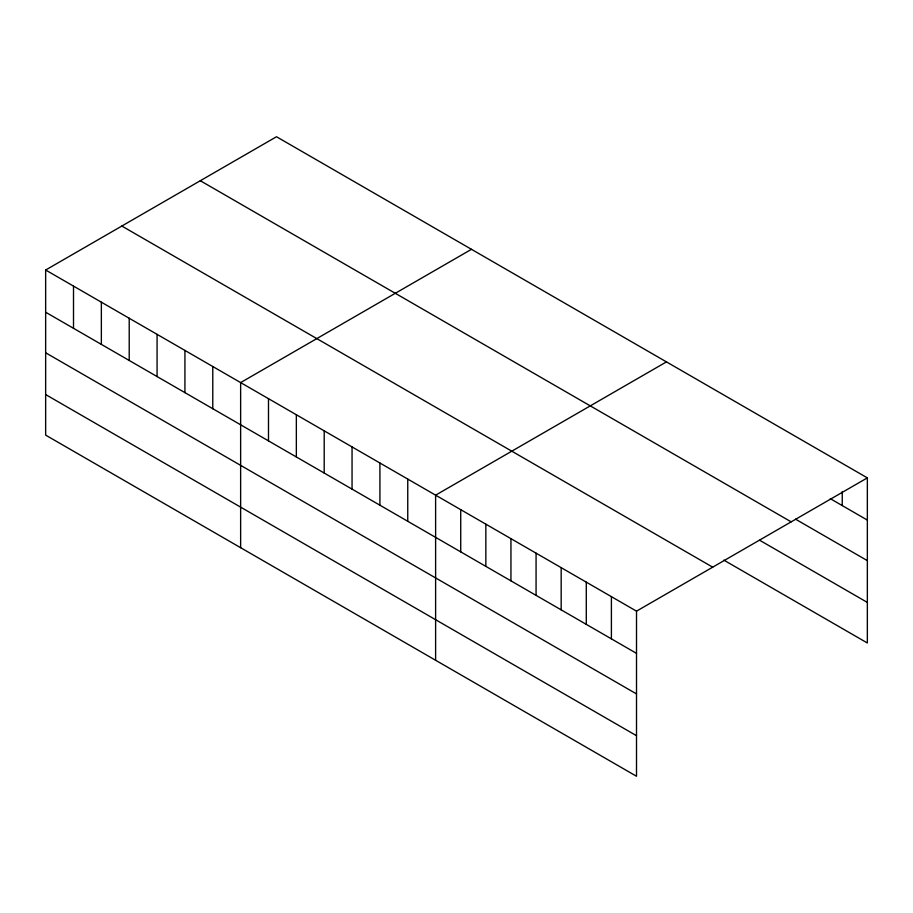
<?xml version="1.0" encoding="UTF-8"?>
<svg xmlns="http://www.w3.org/2000/svg" width="913" height="913" viewBox="0 0 913 913"><rect width="100%" height="100%" fill="white"/><g stroke="black" fill="none" stroke-linecap="round" stroke-linejoin="round"><path stroke-width="1.37" d="M45.65 270.02L636.509 611.151L636.509 776.255L45.65 435.124L45.65 270.02L276.491 136.745L867.35 477.876L867.35 642.98L723.861 560.137M471.473 249.317L240.633 382.593L240.633 547.697M666.456 361.89L435.615 495.166L435.615 660.27M636.509 611.151L867.35 477.876M830.282 498.681L867.35 520.079M795.6 519.212L867.35 560.639M200.312 180.728L791.172 521.859M759.73 540.291L867.35 602.42M121.828 226.036L712.688 567.167M45.65 312.223L636.509 653.354M45.65 352.783L636.509 693.914M45.65 394.564L636.509 735.695M842.243 491.514L842.243 505.585M611.402 596.657L611.402 638.86M586.283 582.152L586.283 624.355M561.175 567.658L561.175 609.861M536.068 553.164L536.068 595.367M510.949 538.659L510.949 580.862M485.842 524.165L485.842 566.368M460.723 509.671L460.723 551.874M407.757 479.085L407.757 521.289M379.911 463.005L379.911 505.209M352.053 446.925L352.053 489.128M324.195 430.845L324.195 473.048M296.348 414.753L296.348 456.968M268.49 398.673L268.49 440.876M212.775 366.512L212.775 408.716M184.928 350.432L184.928 392.636M157.07 334.352L157.07 376.555M129.212 318.272L129.212 360.475M101.354 302.18L101.354 344.395M73.508 286.1L73.508 328.303"/></g></svg>
